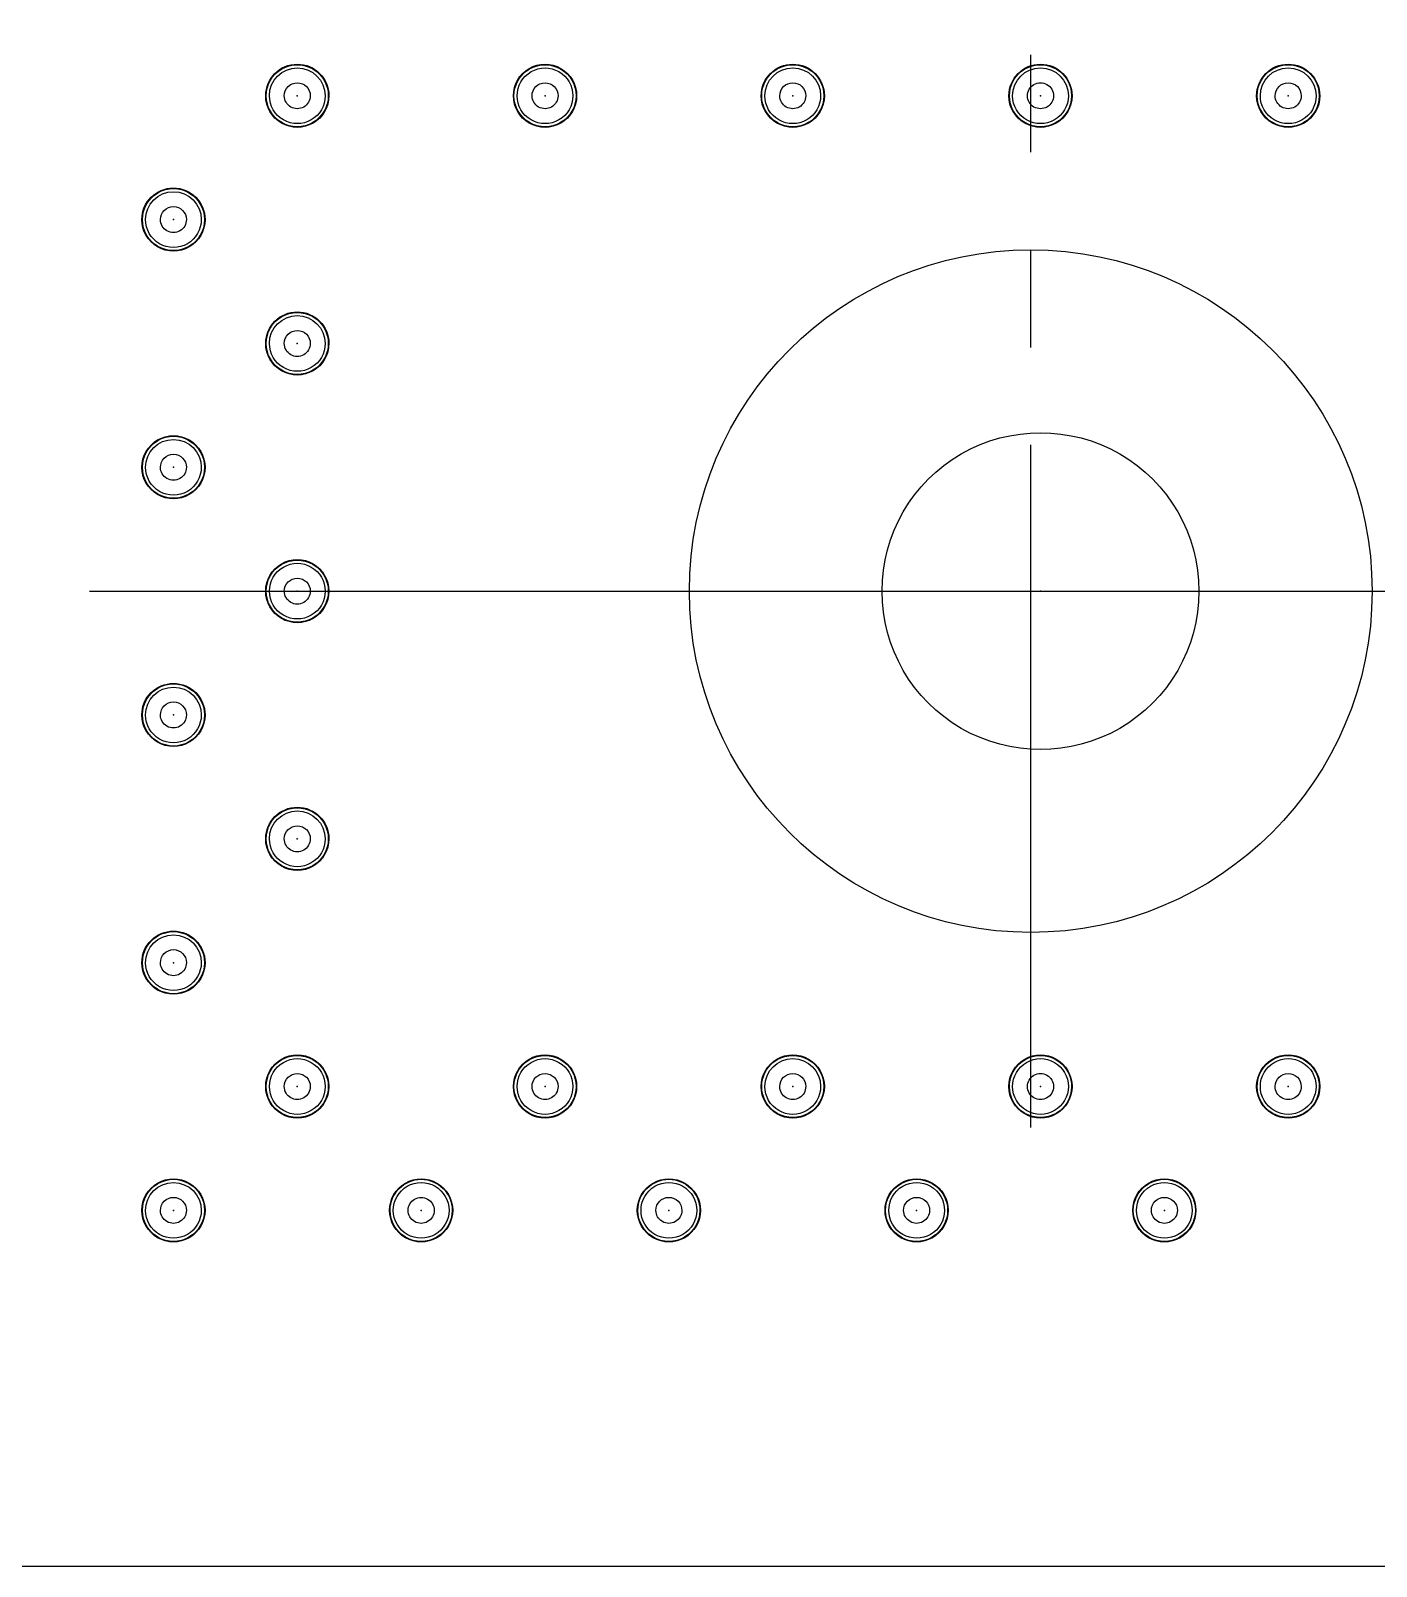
# Model space of a CAD drawing. Header units: millimetres. Extents: x 24815 to 37444, y -10619 to 6020.
# Drawn here: x 35102.66 to 35116.46, y 344.01 to 359.76 of the extents above; entities that cross this region are included whole.
import ezdxf

# ---------------------------------------------------------------- set-up
doc = ezdxf.new("R2010")
doc.units = ezdxf.units.MM
doc.linetypes.add('CENTER1', pattern=[10, 7, -1, 1, -1])

# ---------------------------------------------------------------- blocks, each defined once
blk = doc.blocks.new('A$C3CC6408C')
at = {"color": 2}
blk.add_line((-36.124, -39.4), (-16.624, -39.4), dxfattribs=at)
blk.add_line((-36.124, -39.4), (-16.624, -39.4), dxfattribs=at)
at = {"color": 2, "extrusion": (0, 0, -1)}
for centre, major_axis, start_param, end_param in [((-33.994, -34.32), (0.229, 0.229), 3.926991, 7.068583), ((-33.994, -34.32), (0.229, 0.229), 3.926991, 7.068583), ((-33.994, -34.32), (-0.225, 0.225), 5.497787, 8.63938), ((-33.994, -34.32), (-0.225, 0.225), 5.497787, 8.63938), ((-31.454, -34.32), (-0.229, 0.229), 5.497787, 8.63938), ((-31.454, -34.32), (-0.229, 0.229), 5.497787, 8.63938), ((-31.454, -34.32), (-0.225, 0.225), 5.497787, 8.63938), ((-31.454, -34.32), (-0.225, 0.225), 5.497787, 8.63938), ((-28.914, -34.32), (0.229, 0.229), 3.926991, 7.068583), ((-28.914, -34.32), (0.229, 0.229), 3.926991, 7.068583), ((-28.914, -34.32), (-0.225, 0.225), 5.497787, 8.63938), ((-28.914, -34.32), (-0.225, 0.225), 5.497787, 8.63938), ((-26.374, -34.32), (0.229, 0.229), 3.926991, 7.068583), ((-26.374, -34.32), (0.229, 0.229), 3.926991, 7.068583), ((-26.374, -34.32), (-0.225, 0.225), 5.497787, 8.63938), ((-26.374, -34.32), (-0.225, 0.225), 5.497787, 8.63938), ((-23.834, -34.32), (0.229, 0.229), 3.926991, 7.068583), ((-23.834, -34.32), (0.229, 0.229), 3.926991, 7.068583), ((-23.834, -34.32), (-0.225, 0.225), 5.497787, 8.63938), ((-23.834, -34.32), (-0.225, 0.225), 5.497787, 8.63938), ((-33.994, -34.32), (0.202, 0.202), 3.926991, 7.068583), ((-33.994, -34.32), (0.202, 0.202), 3.926991, 7.068583), ((-33.994, -34.32), (0.202, 0.202), 3.926991, 7.068583), ((-33.994, -34.32), (0.202, 0.202), 3.926991, 7.068583), ((-33.994, -34.32), (0.202, 0.202), 3.926991, 7.068583), ((-33.994, -34.32), (0.202, 0.202), 3.926991, 7.068583), ((-33.994, -34.32), (0.202, 0.202), 3.926991, 7.068583), ((-33.994, -34.32), (0.202, 0.202), 3.926991, 7.068583), ((-33.994, -34.32), (0.202, 0.202), 3.926991, 7.068583), ((-33.994, -34.32), (0.202, 0.202), 3.926991, 7.068583), ((-33.994, -34.32), (0.202, 0.202), 3.926991, 7.068583), ((-31.454, -34.32), (-0.202, 0.202), 5.497787, 8.63938), ((-31.454, -34.32), (-0.202, 0.202), 5.497787, 8.63938), ((-31.454, -34.32), (-0.202, 0.202), 5.497787, 8.63938), ((-31.454, -34.32), (-0.202, 0.202), 5.497787, 8.63938), ((-31.454, -34.32), (-0.202, 0.202), 5.497787, 8.63938), ((-31.454, -34.32), (-0.202, 0.202), 5.497787, 8.63938), ((-31.454, -34.32), (-0.202, 0.202), 5.497787, 8.63938), ((-31.454, -34.32), (-0.202, 0.202), 5.497787, 8.63938), ((-31.454, -34.32), (-0.202, 0.202), 5.497787, 8.63938), ((-31.454, -34.32), (-0.202, 0.202), 5.497787, 8.63938), ((-31.454, -34.32), (-0.202, 0.202), 5.497787, 8.63938), ((-28.914, -34.32), (0.202, 0.202), 3.926991, 7.068583), ((-28.914, -34.32), (0.202, 0.202), 3.926991, 7.068583), ((-28.914, -34.32), (0.202, 0.202), 3.926991, 7.068583), ((-28.914, -34.32), (0.202, 0.202), 3.926991, 7.068583), ((-28.914, -34.32), (0.202, 0.202), 3.926991, 7.068583), ((-28.914, -34.32), (0.202, 0.202), 3.926991, 7.068583), ((-28.914, -34.32), (0.202, 0.202), 3.926991, 7.068583), ((-28.914, -34.32), (0.202, 0.202), 3.926991, 7.068583), ((-28.914, -34.32), (0.202, 0.202), 3.926991, 7.068583), ((-28.914, -34.32), (0.202, 0.202), 3.926991, 7.068583), ((-28.914, -34.32), (0.202, 0.202), 3.926991, 7.068583), ((-26.374, -34.32), (0.202, 0.202), 3.926991, 7.068583), ((-26.374, -34.32), (0.202, 0.202), 3.926991, 7.068583), ((-26.374, -34.32), (0.202, 0.202), 3.926991, 7.068583), ((-26.374, -34.32), (0.202, 0.202), 3.926991, 7.068583), ((-26.374, -34.32), (0.202, 0.202), 3.926991, 7.068583), ((-26.374, -34.32), (0.202, 0.202), 3.926991, 7.068583), ((-26.374, -34.32), (0.202, 0.202), 3.926991, 7.068583), ((-26.374, -34.32), (0.202, 0.202), 3.926991, 7.068583), ((-26.374, -34.32), (0.202, 0.202), 3.926991, 7.068583), ((-26.374, -34.32), (0.202, 0.202), 3.926991, 7.068583), ((-26.374, -34.32), (0.202, 0.202), 3.926991, 7.068583), ((-23.834, -34.32), (0.202, 0.202), 3.926991, 7.068583), ((-23.834, -34.32), (0.202, 0.202), 3.926991, 7.068583), ((-23.834, -34.32), (0.202, 0.202), 3.926991, 7.068583), ((-23.834, -34.32), (0.202, 0.202), 3.926991, 7.068583), ((-23.834, -34.32), (0.202, 0.202), 3.926991, 7.068583), ((-23.834, -34.32), (0.202, 0.202), 3.926991, 7.068583), ((-23.834, -34.32), (0.202, 0.202), 3.926991, 7.068583), ((-23.834, -34.32), (0.202, 0.202), 3.926991, 7.068583), ((-23.834, -34.32), (0.202, 0.202), 3.926991, 7.068583), ((-23.834, -34.32), (0.202, 0.202), 3.926991, 7.068583), ((-23.834, -34.32), (0.202, 0.202), 3.926991, 7.068583), ((-33.994, -34.32), (0.229, 0.229), 0.785398, 3.926991), ((-33.994, -34.32), (0.229, 0.229), 0.785398, 3.926991), ((-33.994, -34.32), (-0.225, 0.225), 2.356194, 5.497787), ((-33.994, -34.32), (-0.225, 0.225), 2.356194, 5.497787), ((-33.994, -34.32), (-0.202, 0.202), 2.356194, 5.497787), ((-33.994, -34.32), (-0.202, 0.202), 2.356194, 5.497787), ((-33.994, -34.32), (-0.202, 0.202), 2.356194, 5.497787), ((-33.994, -34.32), (-0.202, 0.202), 2.356194, 5.497787), ((-33.994, -34.32), (-0.202, 0.202), 2.356194, 5.497787), ((-33.994, -34.32), (-0.202, 0.202), 2.356194, 5.497787), ((-33.994, -34.32), (-0.202, 0.202), 2.356194, 5.497787), ((-33.994, -34.32), (-0.202, 0.202), 2.356194, 5.497787), ((-33.994, -34.32), (-0.202, 0.202), 2.356194, 5.497787), ((-33.994, -34.32), (-0.202, 0.202), 2.356194, 5.497787), ((-33.994, -34.32), (-0.202, 0.202), 2.356194, 5.497787), ((-33.994, -34.32), (0.0943, 0.0943), 3.926991, 7.068583), ((-33.994, -34.32), (0.0943, 0.0943), 3.926991, 7.068583), ((-33.994, -34.32), (0.0943, 0.0943), 0.785398, 3.926991), ((-33.994, -34.32), (0.0943, 0.0943), 0.785398, 3.926991), ((-31.454, -34.32), (0.229, 0.229), 0.785398, 3.926991), ((-31.454, -34.32), (0.229, 0.229), 0.785398, 3.926991), ((-31.454, -34.32), (0.225, 0.225), 0.785398, 3.926991), ((-31.454, -34.32), (0.225, 0.225), 0.785398, 3.926991), ((-31.454, -34.32), (0.202, 0.202), 0.785398, 3.926991), ((-31.454, -34.32), (0.202, 0.202), 0.785398, 3.926991), ((-31.454, -34.32), (0.202, 0.202), 0.785398, 3.926991), ((-31.454, -34.32), (0.202, 0.202), 0.785398, 3.926991), ((-31.454, -34.32), (0.202, 0.202), 0.785398, 3.926991), ((-31.454, -34.32), (0.202, 0.202), 0.785398, 3.926991), ((-31.454, -34.32), (0.202, 0.202), 0.785398, 3.926991), ((-31.454, -34.32), (0.202, 0.202), 0.785398, 3.926991), ((-31.454, -34.32), (0.202, 0.202), 0.785398, 3.926991), ((-31.454, -34.32), (0.202, 0.202), 0.785398, 3.926991), ((-31.454, -34.32), (0.202, 0.202), 0.785398, 3.926991), ((-31.454, -34.32), (0.0943, 0.0943), 3.926991, 7.068583), ((-31.454, -34.32), (0.0943, 0.0943), 3.926991, 7.068583), ((-31.454, -34.32), (0.0943, 0.0943), 0.785398, 3.926991), ((-31.454, -34.32), (0.0943, 0.0943), 0.785398, 3.926991), ((-28.914, -34.32), (0.229, 0.229), 0.785398, 3.926991), ((-28.914, -34.32), (0.229, 0.229), 0.785398, 3.926991), ((-28.914, -34.32), (0.225, 0.225), 0.785398, 3.926991), ((-28.914, -34.32), (0.225, 0.225), 0.785398, 3.926991), ((-28.914, -34.32), (0.202, 0.202), 0.785398, 3.926991), ((-28.914, -34.32), (0.202, 0.202), 0.785398, 3.926991), ((-28.914, -34.32), (0.202, 0.202), 0.785398, 3.926991), ((-28.914, -34.32), (0.202, 0.202), 0.785398, 3.926991), ((-28.914, -34.32), (0.202, 0.202), 0.785398, 3.926991), ((-28.914, -34.32), (0.202, 0.202), 0.785398, 3.926991), ((-28.914, -34.32), (0.202, 0.202), 0.785398, 3.926991), ((-28.914, -34.32), (0.202, 0.202), 0.785398, 3.926991), ((-28.914, -34.32), (0.202, 0.202), 0.785398, 3.926991), ((-28.914, -34.32), (0.202, 0.202), 0.785398, 3.926991), ((-28.914, -34.32), (0.202, 0.202), 0.785398, 3.926991), ((-28.914, -34.32), (0.0943, 0.0943), 3.926991, 7.068583), ((-28.914, -34.32), (0.0943, 0.0943), 3.926991, 7.068583), ((-28.914, -34.32), (-0.0943, 0.0943), 2.356194, 5.497787), ((-28.914, -34.32), (-0.0943, 0.0943), 2.356194, 5.497787), ((-26.374, -34.32), (0.229, 0.229), 0.785398, 3.926991), ((-26.374, -34.32), (0.229, 0.229), 0.785398, 3.926991), ((-26.374, -34.32), (0.225, 0.225), 0.785398, 3.926991), ((-26.374, -34.32), (0.225, 0.225), 0.785398, 3.926991), ((-26.374, -34.32), (0.202, 0.202), 0.785398, 3.926991), ((-26.374, -34.32), (0.202, 0.202), 0.785398, 3.926991), ((-26.374, -34.32), (0.202, 0.202), 0.785398, 3.926991), ((-26.374, -34.32), (0.202, 0.202), 0.785398, 3.926991), ((-26.374, -34.32), (0.202, 0.202), 0.785398, 3.926991), ((-26.374, -34.32), (0.202, 0.202), 0.785398, 3.926991), ((-26.374, -34.32), (0.202, 0.202), 0.785398, 3.926991), ((-26.374, -34.32), (0.202, 0.202), 0.785398, 3.926991), ((-26.374, -34.32), (0.202, 0.202), 0.785398, 3.926991), ((-26.374, -34.32), (0.202, 0.202), 0.785398, 3.926991), ((-26.374, -34.32), (0.202, 0.202), 0.785398, 3.926991), ((-26.374, -34.32), (-0.0943, 0.0943), 5.497787, 8.63938), ((-26.374, -34.32), (-0.0943, 0.0943), 5.497787, 8.63938), ((-26.374, -34.32), (-0.0943, 0.0943), 2.356194, 5.497787), ((-26.374, -34.32), (-0.0943, 0.0943), 2.356194, 5.497787), ((-23.834, -34.32), (0.229, 0.229), 0.785398, 3.926991), ((-23.834, -34.32), (0.229, 0.229), 0.785398, 3.926991), ((-23.834, -34.32), (-0.225, 0.225), 2.356194, 5.497787), ((-23.834, -34.32), (-0.225, 0.225), 2.356194, 5.497787), ((-23.834, -34.32), (-0.202, 0.202), 2.356194, 5.497787), ((-23.834, -34.32), (-0.202, 0.202), 2.356194, 5.497787), ((-23.834, -34.32), (-0.202, 0.202), 2.356194, 5.497787), ((-23.834, -34.32), (-0.202, 0.202), 2.356194, 5.497787), ((-23.834, -34.32), (-0.202, 0.202), 2.356194, 5.497787), ((-23.834, -34.32), (-0.202, 0.202), 2.356194, 5.497787), ((-23.834, -34.32), (-0.202, 0.202), 2.356194, 5.497787), ((-23.834, -34.32), (-0.202, 0.202), 2.356194, 5.497787), ((-23.834, -34.32), (-0.202, 0.202), 2.356194, 5.497787), ((-23.834, -34.32), (-0.202, 0.202), 2.356194, 5.497787), ((-23.834, -34.32), (-0.202, 0.202), 2.356194, 5.497787), ((-23.834, -34.32), (0.0943, 0.0943), 3.926991, 7.068583), ((-23.834, -34.32), (0.0943, 0.0943), 3.926991, 7.068583), ((-23.834, -34.32), (0.0943, 0.0943), 0.785398, 3.926991), ((-23.834, -34.32), (0.0943, 0.0943), 0.785398, 3.926991), ((-35.264, -35.59), (0.229, 0.229), 3.926991, 7.068583), ((-35.264, -35.59), (0.229, 0.229), 3.926991, 7.068583), ((-35.264, -35.59), (-0.225, 0.225), 5.497787, 8.63938), ((-35.264, -35.59), (-0.225, 0.225), 5.497787, 8.63938), ((-35.264, -35.59), (0.202, 0.202), 3.926991, 7.068583), ((-35.264, -35.59), (0.202, 0.202), 3.926991, 7.068583), ((-35.264, -35.59), (0.202, 0.202), 3.926991, 7.068583), ((-35.264, -35.59), (0.202, 0.202), 3.926991, 7.068583), ((-35.264, -35.59), (0.202, 0.202), 3.926991, 7.068583), ((-35.264, -35.59), (0.202, 0.202), 3.926991, 7.068583), ((-35.264, -35.59), (0.202, 0.202), 3.926991, 7.068583), ((-35.264, -35.59), (0.202, 0.202), 3.926991, 7.068583), ((-35.264, -35.59), (0.202, 0.202), 3.926991, 7.068583), ((-35.264, -35.59), (0.202, 0.202), 3.926991, 7.068583), ((-35.264, -35.59), (0.202, 0.202), 3.926991, 7.068583), ((-35.264, -35.59), (0.0943, 0.0943), 3.926991, 7.068583), ((-35.264, -35.59), (0.0943, 0.0943), 3.926991, 7.068583), ((-35.264, -35.59), (-0.229, 0.229), 2.356194, 5.497787), ((-35.264, -35.59), (-0.229, 0.229), 2.356194, 5.497787), ((-35.264, -35.59), (0.225, 0.225), 0.785398, 3.926991), ((-35.264, -35.59), (0.225, 0.225), 0.785398, 3.926991), ((-35.264, -35.59), (-0.202, 0.202), 2.356194, 5.497787), ((-35.264, -35.59), (-0.202, 0.202), 2.356194, 5.497787), ((-35.264, -35.59), (-0.202, 0.202), 2.356194, 5.497787), ((-35.264, -35.59), (-0.202, 0.202), 2.356194, 5.497787), ((-35.264, -35.59), (-0.202, 0.202), 2.356194, 5.497787), ((-35.264, -35.59), (-0.202, 0.202), 2.356194, 5.497787), ((-35.264, -35.59), (-0.202, 0.202), 2.356194, 5.497787), ((-35.264, -35.59), (-0.202, 0.202), 2.356194, 5.497787), ((-35.264, -35.59), (-0.202, 0.202), 2.356194, 5.497787), ((-35.264, -35.59), (-0.202, 0.202), 2.356194, 5.497787), ((-35.264, -35.59), (-0.202, 0.202), 2.356194, 5.497787), ((-35.264, -35.59), (-0.0943, 0.0943), 2.356194, 5.497787), ((-35.264, -35.59), (-0.0943, 0.0943), 2.356194, 5.497787), ((-33.994, -36.86), (-0.225, 0.225), 5.497787, 8.63938), ((-33.994, -36.86), (-0.225, 0.225), 5.497787, 8.63938), ((-33.994, -36.86), (0.229, 0.229), 3.926991, 7.068583), ((-33.994, -36.86), (0.229, 0.229), 3.926991, 7.068583), ((-33.994, -36.86), (0.202, 0.202), 3.926991, 7.068583), ((-33.994, -36.86), (0.202, 0.202), 3.926991, 7.068583), ((-33.994, -36.86), (0.202, 0.202), 3.926991, 7.068583), ((-33.994, -36.86), (0.202, 0.202), 3.926991, 7.068583), ((-33.994, -36.86), (0.202, 0.202), 3.926991, 7.068583), ((-33.994, -36.86), (0.202, 0.202), 3.926991, 7.068583), ((-33.994, -36.86), (0.202, 0.202), 3.926991, 7.068583), ((-33.994, -36.86), (0.202, 0.202), 3.926991, 7.068583), ((-33.994, -36.86), (0.202, 0.202), 3.926991, 7.068583), ((-33.994, -36.86), (0.202, 0.202), 3.926991, 7.068583), ((-33.994, -36.86), (0.202, 0.202), 3.926991, 7.068583), ((-33.994, -36.86), (0.0943, 0.0943), 3.926991, 7.068583), ((-33.994, -36.86), (0.0943, 0.0943), 3.926991, 7.068583), ((-33.994, -36.86), (-0.229, 0.229), 2.356194, 5.497787), ((-33.994, -36.86), (-0.229, 0.229), 2.356194, 5.497787), ((-33.994, -36.86), (-0.225, 0.225), 2.356194, 5.497787), ((-33.994, -36.86), (-0.225, 0.225), 2.356194, 5.497787), ((-33.994, -36.86), (-0.202, 0.202), 2.356194, 5.497787), ((-33.994, -36.86), (-0.202, 0.202), 2.356194, 5.497787), ((-33.994, -36.86), (-0.202, 0.202), 2.356194, 5.497787), ((-33.994, -36.86), (-0.202, 0.202), 2.356194, 5.497787), ((-33.994, -36.86), (-0.202, 0.202), 2.356194, 5.497787), ((-33.994, -36.86), (-0.202, 0.202), 2.356194, 5.497787), ((-33.994, -36.86), (-0.202, 0.202), 2.356194, 5.497787), ((-33.994, -36.86), (-0.202, 0.202), 2.356194, 5.497787), ((-33.994, -36.86), (-0.202, 0.202), 2.356194, 5.497787), ((-33.994, -36.86), (-0.202, 0.202), 2.356194, 5.497787), ((-33.994, -36.86), (-0.202, 0.202), 2.356194, 5.497787), ((-33.994, -36.86), (0.0943, 0.0943), 0.785398, 3.926991), ((-33.994, -36.86), (0.0943, 0.0943), 0.785398, 3.926991), ((-35.264, -38.13), (-0.229, 0.229), 5.497787, 8.63938), ((-35.264, -38.13), (-0.229, 0.229), 5.497787, 8.63938), ((-26.374, -39.4), (-1.149, 1.149), 5.497787, 8.63938), ((-26.374, -39.4), (-1.149, 1.149), 5.497787, 8.63938), ((-35.264, -38.13), (-0.225, 0.225), 5.497787, 8.63938), ((-35.264, -38.13), (-0.225, 0.225), 5.497787, 8.63938), ((-35.264, -38.13), (0.202, 0.202), 3.926991, 7.068583), ((-35.264, -38.13), (0.202, 0.202), 3.926991, 7.068583), ((-35.264, -38.13), (0.202, 0.202), 3.926991, 7.068583), ((-35.264, -38.13), (0.202, 0.202), 3.926991, 7.068583), ((-35.264, -38.13), (0.202, 0.202), 3.926991, 7.068583), ((-35.264, -38.13), (0.202, 0.202), 3.926991, 7.068583), ((-35.264, -38.13), (0.202, 0.202), 3.926991, 7.068583), ((-35.264, -38.13), (0.202, 0.202), 3.926991, 7.068583), ((-35.264, -38.13), (0.202, 0.202), 3.926991, 7.068583), ((-35.264, -38.13), (0.202, 0.202), 3.926991, 7.068583), ((-35.264, -38.13), (0.202, 0.202), 3.926991, 7.068583), ((-35.264, -38.13), (0.0943, 0.0943), 3.926991, 7.068583), ((-35.264, -38.13), (0.0943, 0.0943), 3.926991, 7.068583), ((-35.264, -38.13), (0.229, 0.229), 0.785398, 3.926991), ((-35.264, -38.13), (0.229, 0.229), 0.785398, 3.926991), ((-35.264, -38.13), (0.225, 0.225), 0.785398, 3.926991), ((-35.264, -38.13), (0.225, 0.225), 0.785398, 3.926991), ((-35.264, -38.13), (0.202, 0.202), 0.785398, 3.926991), ((-35.264, -38.13), (0.202, 0.202), 0.785398, 3.926991), ((-35.264, -38.13), (0.202, 0.202), 0.785398, 3.926991), ((-35.264, -38.13), (0.202, 0.202), 0.785398, 3.926991), ((-35.264, -38.13), (0.202, 0.202), 0.785398, 3.926991), ((-35.264, -38.13), (0.202, 0.202), 0.785398, 3.926991), ((-35.264, -38.13), (0.202, 0.202), 0.785398, 3.926991), ((-35.264, -38.13), (0.202, 0.202), 0.785398, 3.926991), ((-35.264, -38.13), (0.202, 0.202), 0.785398, 3.926991), ((-35.264, -38.13), (0.202, 0.202), 0.785398, 3.926991), ((-35.264, -38.13), (0.202, 0.202), 0.785398, 3.926991), ((-35.264, -38.13), (-0.0943, 0.0943), 2.356194, 5.497787), ((-35.264, -38.13), (-0.0943, 0.0943), 2.356194, 5.497787), ((-33.994, -39.4), (-0.229, 0.229), 5.497787, 8.63938), ((-33.994, -39.4), (-0.229, 0.229), 5.497787, 8.63938), ((-33.994, -39.4), (-0.225, 0.225), 5.497787, 8.63938), ((-33.994, -39.4), (-0.225, 0.225), 5.497787, 8.63938), ((-33.994, -39.4), (-0.202, 0.202), 5.497787, 8.63938), ((-33.994, -39.4), (-0.202, 0.202), 5.497787, 8.63938), ((-33.994, -39.4), (-0.202, 0.202), 5.497787, 8.63938), ((-33.994, -39.4), (-0.202, 0.202), 5.497787, 8.63938), ((-33.994, -39.4), (-0.202, 0.202), 5.497787, 8.63938), ((-33.994, -39.4), (-0.202, 0.202), 5.497787, 8.63938), ((-33.994, -39.4), (-0.202, 0.202), 5.497787, 8.63938), ((-33.994, -39.4), (-0.202, 0.202), 5.497787, 8.63938), ((-33.994, -39.4), (-0.202, 0.202), 5.497787, 8.63938), ((-33.994, -39.4), (-0.202, 0.202), 5.497787, 8.63938), ((-33.994, -39.4), (-0.202, 0.202), 5.497787, 8.63938), ((-33.994, -39.4), (0.0943, 0.0943), 3.926991, 7.068583), ((-33.994, -39.4), (0.0943, 0.0943), 3.926991, 7.068583), ((-33.994, -39.4), (0.229, 0.229), 0.785398, 3.926991), ((-33.994, -39.4), (0.229, 0.229), 0.785398, 3.926991), ((-33.994, -39.4), (-0.225, 0.225), 2.356194, 5.497787), ((-33.994, -39.4), (-0.225, 0.225), 2.356194, 5.497787), ((-33.994, -39.4), (-0.202, 0.202), 2.356194, 5.497787), ((-33.994, -39.4), (-0.202, 0.202), 2.356194, 5.497787), ((-33.994, -39.4), (-0.202, 0.202), 2.356194, 5.497787), ((-33.994, -39.4), (-0.202, 0.202), 2.356194, 5.497787), ((-33.994, -39.4), (-0.202, 0.202), 2.356194, 5.497787), ((-33.994, -39.4), (-0.202, 0.202), 2.356194, 5.497787), ((-33.994, -39.4), (-0.202, 0.202), 2.356194, 5.497787), ((-33.994, -39.4), (-0.202, 0.202), 2.356194, 5.497787), ((-33.994, -39.4), (-0.202, 0.202), 2.356194, 5.497787), ((-33.994, -39.4), (-0.202, 0.202), 2.356194, 5.497787), ((-33.994, -39.4), (-0.202, 0.202), 2.356194, 5.497787), ((-33.994, -39.4), (0.0943, 0.0943), 0.785398, 3.926991), ((-33.994, -39.4), (0.0943, 0.0943), 0.785398, 3.926991), ((-26.374, -39.4), (1.149, 1.149), 0.785398, 3.926991), ((-26.374, -39.4), (1.149, 1.149), 0.785398, 3.926991), ((-35.264, -40.67), (0.229, 0.229), 3.926991, 7.068583), ((-35.264, -40.67), (0.229, 0.229), 3.926991, 7.068583), ((-35.264, -40.67), (-0.225, 0.225), 5.497787, 8.63938), ((-35.264, -40.67), (-0.225, 0.225), 5.497787, 8.63938), ((-35.264, -40.67), (0.202, 0.202), 3.926991, 7.068583), ((-35.264, -40.67), (0.202, 0.202), 3.926991, 7.068583), ((-35.264, -40.67), (0.202, 0.202), 3.926991, 7.068583), ((-35.264, -40.67), (0.202, 0.202), 3.926991, 7.068583), ((-35.264, -40.67), (0.202, 0.202), 3.926991, 7.068583), ((-35.264, -40.67), (0.202, 0.202), 3.926991, 7.068583), ((-35.264, -40.67), (0.202, 0.202), 3.926991, 7.068583), ((-35.264, -40.67), (0.202, 0.202), 3.926991, 7.068583), ((-35.264, -40.67), (0.202, 0.202), 3.926991, 7.068583), ((-35.264, -40.67), (0.202, 0.202), 3.926991, 7.068583), ((-35.264, -40.67), (0.202, 0.202), 3.926991, 7.068583), ((-35.264, -40.67), (0.0943, 0.0943), 3.926991, 7.068583), ((-35.264, -40.67), (0.0943, 0.0943), 3.926991, 7.068583), ((-35.264, -40.67), (0.229, 0.229), 0.785398, 3.926991), ((-35.264, -40.67), (0.229, 0.229), 0.785398, 3.926991), ((-35.264, -40.67), (-0.225, 0.225), 2.356194, 5.497787), ((-35.264, -40.67), (-0.225, 0.225), 2.356194, 5.497787), ((-35.264, -40.67), (-0.202, 0.202), 2.356194, 5.497787), ((-35.264, -40.67), (-0.202, 0.202), 2.356194, 5.497787), ((-35.264, -40.67), (-0.202, 0.202), 2.356194, 5.497787), ((-35.264, -40.67), (-0.202, 0.202), 2.356194, 5.497787), ((-35.264, -40.67), (-0.202, 0.202), 2.356194, 5.497787), ((-35.264, -40.67), (-0.202, 0.202), 2.356194, 5.497787), ((-35.264, -40.67), (-0.202, 0.202), 2.356194, 5.497787), ((-35.264, -40.67), (-0.202, 0.202), 2.356194, 5.497787), ((-35.264, -40.67), (-0.202, 0.202), 2.356194, 5.497787), ((-35.264, -40.67), (-0.202, 0.202), 2.356194, 5.497787), ((-35.264, -40.67), (-0.202, 0.202), 2.356194, 5.497787), ((-35.264, -40.67), (-0.0943, 0.0943), 2.356194, 5.497787), ((-35.264, -40.67), (-0.0943, 0.0943), 2.356194, 5.497787), ((-33.994, -41.94), (0.229, 0.229), 3.926991, 7.068583), ((-33.994, -41.94), (0.229, 0.229), 3.926991, 7.068583), ((-33.994, -41.94), (-0.225, 0.225), 5.497787, 8.63938), ((-33.994, -41.94), (-0.225, 0.225), 5.497787, 8.63938), ((-33.994, -41.94), (0.202, 0.202), 3.926991, 7.068583), ((-33.994, -41.94), (0.202, 0.202), 3.926991, 7.068583), ((-33.994, -41.94), (0.202, 0.202), 3.926991, 7.068583), ((-33.994, -41.94), (0.202, 0.202), 3.926991, 7.068583), ((-33.994, -41.94), (0.202, 0.202), 3.926991, 7.068583), ((-33.994, -41.94), (0.202, 0.202), 3.926991, 7.068583), ((-33.994, -41.94), (0.202, 0.202), 3.926991, 7.068583), ((-33.994, -41.94), (0.202, 0.202), 3.926991, 7.068583), ((-33.994, -41.94), (0.202, 0.202), 3.926991, 7.068583), ((-33.994, -41.94), (0.202, 0.202), 3.926991, 7.068583), ((-33.994, -41.94), (0.202, 0.202), 3.926991, 7.068583), ((-33.994, -41.94), (0.0943, 0.0943), 3.926991, 7.068583), ((-33.994, -41.94), (0.0943, 0.0943), 3.926991, 7.068583), ((-33.994, -41.94), (-0.229, 0.229), 2.356194, 5.497787), ((-33.994, -41.94), (-0.229, 0.229), 2.356194, 5.497787), ((-33.994, -41.94), (-0.225, 0.225), 2.356194, 5.497787), ((-33.994, -41.94), (-0.225, 0.225), 2.356194, 5.497787), ((-33.994, -41.94), (-0.202, 0.202), 2.356194, 5.497787), ((-33.994, -41.94), (-0.202, 0.202), 2.356194, 5.497787), ((-33.994, -41.94), (-0.202, 0.202), 2.356194, 5.497787), ((-33.994, -41.94), (-0.202, 0.202), 2.356194, 5.497787), ((-33.994, -41.94), (-0.202, 0.202), 2.356194, 5.497787), ((-33.994, -41.94), (-0.202, 0.202), 2.356194, 5.497787), ((-33.994, -41.94), (-0.202, 0.202), 2.356194, 5.497787), ((-33.994, -41.94), (-0.202, 0.202), 2.356194, 5.497787), ((-33.994, -41.94), (-0.202, 0.202), 2.356194, 5.497787), ((-33.994, -41.94), (-0.202, 0.202), 2.356194, 5.497787), ((-33.994, -41.94), (-0.202, 0.202), 2.356194, 5.497787), ((-33.994, -41.94), (0.0943, 0.0943), 0.785398, 3.926991), ((-33.994, -41.94), (0.0943, 0.0943), 0.785398, 3.926991), ((-35.264, -43.21), (0.229, 0.229), 3.926991, 7.068583), ((-35.264, -43.21), (0.229, 0.229), 3.926991, 7.068583), ((-35.264, -43.21), (-0.225, 0.225), 5.497787, 8.63938), ((-35.264, -43.21), (-0.225, 0.225), 5.497787, 8.63938), ((-35.264, -43.21), (0.202, 0.202), 3.926991, 7.068583), ((-35.264, -43.21), (0.202, 0.202), 3.926991, 7.068583), ((-35.264, -43.21), (0.202, 0.202), 3.926991, 7.068583), ((-35.264, -43.21), (0.202, 0.202), 3.926991, 7.068583), ((-35.264, -43.21), (0.202, 0.202), 3.926991, 7.068583), ((-35.264, -43.21), (0.202, 0.202), 3.926991, 7.068583), ((-35.264, -43.21), (0.202, 0.202), 3.926991, 7.068583), ((-35.264, -43.21), (0.202, 0.202), 3.926991, 7.068583), ((-35.264, -43.21), (0.202, 0.202), 3.926991, 7.068583), ((-35.264, -43.21), (0.202, 0.202), 3.926991, 7.068583), ((-35.264, -43.21), (0.202, 0.202), 3.926991, 7.068583), ((-35.264, -43.21), (0.0943, 0.0943), 3.926991, 7.068583), ((-35.264, -43.21), (0.0943, 0.0943), 3.926991, 7.068583), ((-35.264, -43.21), (-0.229, 0.229), 2.356194, 5.497787), ((-35.264, -43.21), (-0.229, 0.229), 2.356194, 5.497787), ((-35.264, -43.21), (0.225, 0.225), 0.785398, 3.926991), ((-35.264, -43.21), (0.225, 0.225), 0.785398, 3.926991), ((-35.264, -43.21), (-0.202, 0.202), 2.356194, 5.497787), ((-35.264, -43.21), (-0.202, 0.202), 2.356194, 5.497787), ((-35.264, -43.21), (-0.202, 0.202), 2.356194, 5.497787), ((-35.264, -43.21), (-0.202, 0.202), 2.356194, 5.497787), ((-35.264, -43.21), (-0.202, 0.202), 2.356194, 5.497787), ((-35.264, -43.21), (-0.202, 0.202), 2.356194, 5.497787), ((-35.264, -43.21), (-0.202, 0.202), 2.356194, 5.497787), ((-35.264, -43.21), (-0.202, 0.202), 2.356194, 5.497787), ((-35.264, -43.21), (-0.202, 0.202), 2.356194, 5.497787), ((-35.264, -43.21), (-0.202, 0.202), 2.356194, 5.497787), ((-35.264, -43.21), (-0.202, 0.202), 2.356194, 5.497787), ((-35.264, -43.21), (-0.0943, 0.0943), 2.356194, 5.497787), ((-35.264, -43.21), (-0.0943, 0.0943), 2.356194, 5.497787), ((-33.994, -44.48), (-0.229, 0.229), 5.497787, 8.63938), ((-33.994, -44.48), (-0.229, 0.229), 5.497787, 8.63938), ((-33.994, -44.48), (-0.225, 0.225), 5.497787, 8.63938), ((-33.994, -44.48), (-0.225, 0.225), 5.497787, 8.63938), ((-33.994, -44.48), (-0.202, 0.202), 5.497787, 8.63938), ((-33.994, -44.48), (-0.202, 0.202), 5.497787, 8.63938), ((-33.994, -44.48), (-0.202, 0.202), 5.497787, 8.63938), ((-33.994, -44.48), (-0.202, 0.202), 5.497787, 8.63938), ((-33.994, -44.48), (-0.202, 0.202), 5.497787, 8.63938), ((-33.994, -44.48), (-0.202, 0.202), 5.497787, 8.63938), ((-33.994, -44.48), (-0.202, 0.202), 5.497787, 8.63938), ((-33.994, -44.48), (-0.202, 0.202), 5.497787, 8.63938), ((-33.994, -44.48), (-0.202, 0.202), 5.497787, 8.63938), ((-33.994, -44.48), (-0.202, 0.202), 5.497787, 8.63938), ((-33.994, -44.48), (-0.202, 0.202), 5.497787, 8.63938), ((-31.454, -44.48), (-0.229, 0.229), 5.497787, 8.63938), ((-31.454, -44.48), (-0.229, 0.229), 5.497787, 8.63938), ((-31.454, -44.48), (-0.225, 0.225), 5.497787, 8.63938), ((-31.454, -44.48), (-0.225, 0.225), 5.497787, 8.63938), ((-31.454, -44.48), (-0.202, 0.202), 5.497787, 8.63938), ((-31.454, -44.48), (-0.202, 0.202), 5.497787, 8.63938), ((-31.454, -44.48), (-0.202, 0.202), 5.497787, 8.63938), ((-31.454, -44.48), (-0.202, 0.202), 5.497787, 8.63938), ((-31.454, -44.48), (-0.202, 0.202), 5.497787, 8.63938), ((-31.454, -44.48), (-0.202, 0.202), 5.497787, 8.63938), ((-31.454, -44.48), (-0.202, 0.202), 5.497787, 8.63938), ((-31.454, -44.48), (-0.202, 0.202), 5.497787, 8.63938), ((-31.454, -44.48), (-0.202, 0.202), 5.497787, 8.63938), ((-31.454, -44.48), (-0.202, 0.202), 5.497787, 8.63938), ((-31.454, -44.48), (-0.202, 0.202), 5.497787, 8.63938), ((-28.914, -44.48), (-0.229, 0.229), 5.497787, 8.63938), ((-28.914, -44.48), (-0.229, 0.229), 5.497787, 8.63938), ((-28.914, -44.48), (-0.225, 0.225), 5.497787, 8.63938), ((-28.914, -44.48), (-0.225, 0.225), 5.497787, 8.63938), ((-28.914, -44.48), (0.202, 0.202), 3.926991, 7.068583), ((-28.914, -44.48), (0.202, 0.202), 3.926991, 7.068583), ((-28.914, -44.48), (0.202, 0.202), 3.926991, 7.068583), ((-28.914, -44.48), (0.202, 0.202), 3.926991, 7.068583), ((-28.914, -44.48), (0.202, 0.202), 3.926991, 7.068583), ((-28.914, -44.48), (0.202, 0.202), 3.926991, 7.068583), ((-28.914, -44.48), (0.202, 0.202), 3.926991, 7.068583), ((-28.914, -44.48), (0.202, 0.202), 3.926991, 7.068583), ((-28.914, -44.48), (0.202, 0.202), 3.926991, 7.068583), ((-28.914, -44.48), (0.202, 0.202), 3.926991, 7.068583), ((-28.914, -44.48), (0.202, 0.202), 3.926991, 7.068583), ((-26.374, -44.48), (-0.229, 0.229), 5.497787, 8.63938), ((-26.374, -44.48), (-0.229, 0.229), 5.497787, 8.63938), ((-26.374, -44.48), (0.225, 0.225), 3.926991, 7.068583), ((-26.374, -44.48), (0.225, 0.225), 3.926991, 7.068583), ((-26.374, -44.48), (-0.202, 0.202), 5.497787, 8.63938), ((-26.374, -44.48), (-0.202, 0.202), 5.497787, 8.63938), ((-26.374, -44.48), (-0.202, 0.202), 5.497787, 8.63938), ((-26.374, -44.48), (-0.202, 0.202), 5.497787, 8.63938), ((-26.374, -44.48), (-0.202, 0.202), 5.497787, 8.63938), ((-26.374, -44.48), (-0.202, 0.202), 5.497787, 8.63938), ((-26.374, -44.48), (-0.202, 0.202), 5.497787, 8.63938), ((-26.374, -44.48), (-0.202, 0.202), 5.497787, 8.63938), ((-26.374, -44.48), (-0.202, 0.202), 5.497787, 8.63938), ((-26.374, -44.48), (-0.202, 0.202), 5.497787, 8.63938), ((-26.374, -44.48), (-0.202, 0.202), 5.497787, 8.63938), ((-23.834, -44.48), (-0.229, 0.229), 5.497787, 8.63938), ((-23.834, -44.48), (-0.229, 0.229), 5.497787, 8.63938), ((-23.834, -44.48), (0.225, 0.225), 3.926991, 7.068583), ((-23.834, -44.48), (0.225, 0.225), 3.926991, 7.068583), ((-23.834, -44.48), (-0.202, 0.202), 5.497787, 8.63938), ((-23.834, -44.48), (-0.202, 0.202), 5.497787, 8.63938), ((-23.834, -44.48), (-0.202, 0.202), 5.497787, 8.63938), ((-23.834, -44.48), (-0.202, 0.202), 5.497787, 8.63938), ((-23.834, -44.48), (-0.202, 0.202), 5.497787, 8.63938), ((-23.834, -44.48), (-0.202, 0.202), 5.497787, 8.63938), ((-23.834, -44.48), (-0.202, 0.202), 5.497787, 8.63938), ((-23.834, -44.48), (-0.202, 0.202), 5.497787, 8.63938), ((-23.834, -44.48), (-0.202, 0.202), 5.497787, 8.63938), ((-23.834, -44.48), (-0.202, 0.202), 5.497787, 8.63938), ((-23.834, -44.48), (-0.202, 0.202), 5.497787, 8.63938), ((-33.994, -44.48), (0.0943, 0.0943), 3.926991, 7.068583), ((-33.994, -44.48), (0.0943, 0.0943), 3.926991, 7.068583), ((-31.454, -44.48), (0.0943, 0.0943), 3.926991, 7.068583), ((-31.454, -44.48), (0.0943, 0.0943), 3.926991, 7.068583), ((-28.914, -44.48), (0.0943, 0.0943), 3.926991, 7.068583), ((-28.914, -44.48), (0.0943, 0.0943), 3.926991, 7.068583), ((-26.374, -44.48), (-0.0943, 0.0943), 5.497787, 8.63938), ((-26.374, -44.48), (-0.0943, 0.0943), 5.497787, 8.63938), ((-23.834, -44.48), (0.0943, 0.0943), 3.926991, 7.068583), ((-23.834, -44.48), (0.0943, 0.0943), 3.926991, 7.068583), ((-33.994, -44.48), (0.229, 0.229), 0.785398, 3.926991), ((-33.994, -44.48), (0.229, 0.229), 0.785398, 3.926991), ((-33.994, -44.48), (-0.225, 0.225), 2.356194, 5.497787), ((-33.994, -44.48), (-0.225, 0.225), 2.356194, 5.497787), ((-33.994, -44.48), (-0.202, 0.202), 2.356194, 5.497787), ((-33.994, -44.48), (-0.202, 0.202), 2.356194, 5.497787), ((-33.994, -44.48), (-0.202, 0.202), 2.356194, 5.497787), ((-33.994, -44.48), (-0.202, 0.202), 2.356194, 5.497787), ((-33.994, -44.48), (-0.202, 0.202), 2.356194, 5.497787), ((-33.994, -44.48), (-0.202, 0.202), 2.356194, 5.497787), ((-33.994, -44.48), (-0.202, 0.202), 2.356194, 5.497787), ((-33.994, -44.48), (-0.202, 0.202), 2.356194, 5.497787), ((-33.994, -44.48), (-0.202, 0.202), 2.356194, 5.497787), ((-33.994, -44.48), (-0.202, 0.202), 2.356194, 5.497787), ((-33.994, -44.48), (-0.202, 0.202), 2.356194, 5.497787), ((-33.994, -44.48), (0.0943, 0.0943), 0.785398, 3.926991), ((-33.994, -44.48), (0.0943, 0.0943), 0.785398, 3.926991), ((-31.454, -44.48), (0.229, 0.229), 0.785398, 3.926991), ((-31.454, -44.48), (0.229, 0.229), 0.785398, 3.926991), ((-31.454, -44.48), (0.225, 0.225), 0.785398, 3.926991), ((-31.454, -44.48), (0.225, 0.225), 0.785398, 3.926991), ((-31.454, -44.48), (0.202, 0.202), 0.785398, 3.926991), ((-31.454, -44.48), (0.202, 0.202), 0.785398, 3.926991), ((-31.454, -44.48), (0.202, 0.202), 0.785398, 3.926991), ((-31.454, -44.48), (0.202, 0.202), 0.785398, 3.926991), ((-31.454, -44.48), (0.202, 0.202), 0.785398, 3.926991), ((-31.454, -44.48), (0.202, 0.202), 0.785398, 3.926991), ((-31.454, -44.48), (0.202, 0.202), 0.785398, 3.926991), ((-31.454, -44.48), (0.202, 0.202), 0.785398, 3.926991), ((-31.454, -44.48), (0.202, 0.202), 0.785398, 3.926991), ((-31.454, -44.48), (0.202, 0.202), 0.785398, 3.926991), ((-31.454, -44.48), (0.202, 0.202), 0.785398, 3.926991), ((-31.454, -44.48), (0.0943, 0.0943), 0.785398, 3.926991), ((-31.454, -44.48), (0.0943, 0.0943), 0.785398, 3.926991), ((-28.914, -44.48), (0.229, 0.229), 0.785398, 3.926991), ((-28.914, -44.48), (0.229, 0.229), 0.785398, 3.926991), ((-28.914, -44.48), (0.225, 0.225), 0.785398, 3.926991), ((-28.914, -44.48), (0.225, 0.225), 0.785398, 3.926991), ((-28.914, -44.48), (0.202, 0.202), 0.785398, 3.926991), ((-28.914, -44.48), (0.202, 0.202), 0.785398, 3.926991), ((-28.914, -44.48), (0.202, 0.202), 0.785398, 3.926991), ((-28.914, -44.48), (0.202, 0.202), 0.785398, 3.926991), ((-28.914, -44.48), (0.202, 0.202), 0.785398, 3.926991), ((-28.914, -44.48), (0.202, 0.202), 0.785398, 3.926991), ((-28.914, -44.48), (0.202, 0.202), 0.785398, 3.926991), ((-28.914, -44.48), (0.202, 0.202), 0.785398, 3.926991), ((-28.914, -44.48), (0.202, 0.202), 0.785398, 3.926991), ((-28.914, -44.48), (0.202, 0.202), 0.785398, 3.926991), ((-28.914, -44.48), (0.202, 0.202), 0.785398, 3.926991), ((-28.914, -44.48), (-0.0943, 0.0943), 2.356194, 5.497787), ((-28.914, -44.48), (-0.0943, 0.0943), 2.356194, 5.497787), ((-26.374, -44.48), (0.229, 0.229), 0.785398, 3.926991), ((-26.374, -44.48), (0.229, 0.229), 0.785398, 3.926991), ((-26.374, -44.48), (0.225, 0.225), 0.785398, 3.926991), ((-26.374, -44.48), (0.225, 0.225), 0.785398, 3.926991), ((-26.374, -44.48), (0.202, 0.202), 0.785398, 3.926991), ((-26.374, -44.48), (0.202, 0.202), 0.785398, 3.926991), ((-26.374, -44.48), (0.202, 0.202), 0.785398, 3.926991), ((-26.374, -44.48), (0.202, 0.202), 0.785398, 3.926991), ((-26.374, -44.48), (0.202, 0.202), 0.785398, 3.926991), ((-26.374, -44.48), (0.202, 0.202), 0.785398, 3.926991), ((-26.374, -44.48), (0.202, 0.202), 0.785398, 3.926991), ((-26.374, -44.48), (0.202, 0.202), 0.785398, 3.926991), ((-26.374, -44.48), (0.202, 0.202), 0.785398, 3.926991), ((-26.374, -44.48), (0.202, 0.202), 0.785398, 3.926991), ((-26.374, -44.48), (0.202, 0.202), 0.785398, 3.926991), ((-26.374, -44.48), (-0.0943, 0.0943), 2.356194, 5.497787), ((-26.374, -44.48), (-0.0943, 0.0943), 2.356194, 5.497787), ((-23.834, -44.48), (0.229, 0.229), 0.785398, 3.926991), ((-23.834, -44.48), (0.229, 0.229), 0.785398, 3.926991), ((-23.834, -44.48), (-0.225, 0.225), 2.356194, 5.497787), ((-23.834, -44.48), (-0.225, 0.225), 2.356194, 5.497787), ((-23.834, -44.48), (-0.202, 0.202), 2.356194, 5.497787), ((-23.834, -44.48), (-0.202, 0.202), 2.356194, 5.497787), ((-23.834, -44.48), (-0.202, 0.202), 2.356194, 5.497787), ((-23.834, -44.48), (-0.202, 0.202), 2.356194, 5.497787), ((-23.834, -44.48), (-0.202, 0.202), 2.356194, 5.497787), ((-23.834, -44.48), (-0.202, 0.202), 2.356194, 5.497787), ((-23.834, -44.48), (-0.202, 0.202), 2.356194, 5.497787), ((-23.834, -44.48), (-0.202, 0.202), 2.356194, 5.497787), ((-23.834, -44.48), (-0.202, 0.202), 2.356194, 5.497787), ((-23.834, -44.48), (-0.202, 0.202), 2.356194, 5.497787), ((-23.834, -44.48), (-0.202, 0.202), 2.356194, 5.497787), ((-23.834, -44.48), (0.0943, 0.0943), 0.785398, 3.926991), ((-23.834, -44.48), (0.0943, 0.0943), 0.785398, 3.926991), ((-35.264, -45.75), (-0.229, 0.229), 5.497787, 8.63938), ((-35.264, -45.75), (-0.229, 0.229), 5.497787, 8.63938), ((-35.264, -45.75), (-0.225, 0.225), 5.497787, 8.63938), ((-35.264, -45.75), (-0.225, 0.225), 5.497787, 8.63938), ((-35.264, -45.75), (0.202, 0.202), 3.926991, 7.068583), ((-35.264, -45.75), (0.202, 0.202), 3.926991, 7.068583), ((-35.264, -45.75), (0.202, 0.202), 3.926991, 7.068583), ((-35.264, -45.75), (0.202, 0.202), 3.926991, 7.068583), ((-35.264, -45.75), (0.202, 0.202), 3.926991, 7.068583), ((-35.264, -45.75), (0.202, 0.202), 3.926991, 7.068583), ((-35.264, -45.75), (0.202, 0.202), 3.926991, 7.068583), ((-35.264, -45.75), (0.202, 0.202), 3.926991, 7.068583), ((-35.264, -45.75), (0.202, 0.202), 3.926991, 7.068583), ((-35.264, -45.75), (0.202, 0.202), 3.926991, 7.068583), ((-35.264, -45.75), (0.202, 0.202), 3.926991, 7.068583), ((-32.724, -45.75), (-0.229, 0.229), 5.497787, 8.63938), ((-32.724, -45.75), (-0.229, 0.229), 5.497787, 8.63938), ((-32.724, -45.75), (0.225, 0.225), 3.926991, 7.068583), ((-32.724, -45.75), (0.225, 0.225), 3.926991, 7.068583), ((-32.724, -45.75), (-0.202, 0.202), 5.497787, 8.63938), ((-32.724, -45.75), (-0.202, 0.202), 5.497787, 8.63938), ((-32.724, -45.75), (-0.202, 0.202), 5.497787, 8.63938), ((-32.724, -45.75), (-0.202, 0.202), 5.497787, 8.63938), ((-32.724, -45.75), (-0.202, 0.202), 5.497787, 8.63938), ((-32.724, -45.75), (-0.202, 0.202), 5.497787, 8.63938), ((-32.724, -45.75), (-0.202, 0.202), 5.497787, 8.63938), ((-32.724, -45.75), (-0.202, 0.202), 5.497787, 8.63938), ((-32.724, -45.75), (-0.202, 0.202), 5.497787, 8.63938), ((-32.724, -45.75), (-0.202, 0.202), 5.497787, 8.63938), ((-32.724, -45.75), (-0.202, 0.202), 5.497787, 8.63938), ((-30.184, -45.75), (-0.229, 0.229), 5.497787, 8.63938), ((-30.184, -45.75), (-0.229, 0.229), 5.497787, 8.63938), ((-30.184, -45.75), (0.225, 0.225), 3.926991, 7.068583), ((-30.184, -45.75), (0.225, 0.225), 3.926991, 7.068583), ((-30.184, -45.75), (-0.202, 0.202), 5.497787, 8.63938), ((-30.184, -45.75), (-0.202, 0.202), 5.497787, 8.63938), ((-30.184, -45.75), (-0.202, 0.202), 5.497787, 8.63938), ((-30.184, -45.75), (-0.202, 0.202), 5.497787, 8.63938), ((-30.184, -45.75), (-0.202, 0.202), 5.497787, 8.63938), ((-30.184, -45.75), (-0.202, 0.202), 5.497787, 8.63938), ((-30.184, -45.75), (-0.202, 0.202), 5.497787, 8.63938), ((-30.184, -45.75), (-0.202, 0.202), 5.497787, 8.63938), ((-30.184, -45.75), (-0.202, 0.202), 5.497787, 8.63938), ((-30.184, -45.75), (-0.202, 0.202), 5.497787, 8.63938), ((-30.184, -45.75), (-0.202, 0.202), 5.497787, 8.63938), ((-27.644, -45.75), (-0.229, 0.229), 5.497787, 8.63938), ((-27.644, -45.75), (-0.229, 0.229), 5.497787, 8.63938), ((-27.644, -45.75), (-0.225, 0.225), 5.497787, 8.63938), ((-27.644, -45.75), (-0.225, 0.225), 5.497787, 8.63938), ((-27.644, -45.75), (-0.202, 0.202), 5.497787, 8.63938), ((-27.644, -45.75), (-0.202, 0.202), 5.497787, 8.63938), ((-27.644, -45.75), (-0.202, 0.202), 5.497787, 8.63938), ((-27.644, -45.75), (-0.202, 0.202), 5.497787, 8.63938), ((-27.644, -45.75), (-0.202, 0.202), 5.497787, 8.63938), ((-27.644, -45.75), (-0.202, 0.202), 5.497787, 8.63938), ((-27.644, -45.75), (-0.202, 0.202), 5.497787, 8.63938), ((-27.644, -45.75), (-0.202, 0.202), 5.497787, 8.63938), ((-27.644, -45.75), (-0.202, 0.202), 5.497787, 8.63938), ((-27.644, -45.75), (-0.202, 0.202), 5.497787, 8.63938), ((-27.644, -45.75), (-0.202, 0.202), 5.497787, 8.63938), ((-25.104, -45.75), (-0.229, 0.229), 5.497787, 8.63938), ((-25.104, -45.75), (-0.229, 0.229), 5.497787, 8.63938), ((-25.104, -45.75), (-0.225, 0.225), 5.497787, 8.63938), ((-25.104, -45.75), (-0.225, 0.225), 5.497787, 8.63938), ((-25.104, -45.75), (-0.202, 0.202), 5.497787, 8.63938), ((-25.104, -45.75), (-0.202, 0.202), 5.497787, 8.63938), ((-25.104, -45.75), (-0.202, 0.202), 5.497787, 8.63938), ((-25.104, -45.75), (-0.202, 0.202), 5.497787, 8.63938), ((-25.104, -45.75), (-0.202, 0.202), 5.497787, 8.63938), ((-25.104, -45.75), (-0.202, 0.202), 5.497787, 8.63938), ((-25.104, -45.75), (-0.202, 0.202), 5.497787, 8.63938), ((-25.104, -45.75), (-0.202, 0.202), 5.497787, 8.63938), ((-25.104, -45.75), (-0.202, 0.202), 5.497787, 8.63938), ((-25.104, -45.75), (-0.202, 0.202), 5.497787, 8.63938), ((-25.104, -45.75), (-0.202, 0.202), 5.497787, 8.63938), ((-35.264, -45.75), (0.0943, 0.0943), 3.926991, 7.068583), ((-35.264, -45.75), (0.0943, 0.0943), 3.926991, 7.068583), ((-32.724, -45.75), (-0.0943, 0.0943), 5.497787, 8.63938), ((-32.724, -45.75), (-0.0943, 0.0943), 5.497787, 8.63938), ((-30.184, -45.75), (0.0943, 0.0943), 3.926991, 7.068583), ((-30.184, -45.75), (0.0943, 0.0943), 3.926991, 7.068583), ((-27.644, -45.75), (0.0943, 0.0943), 3.926991, 7.068583), ((-27.644, -45.75), (0.0943, 0.0943), 3.926991, 7.068583), ((-25.104, -45.75), (0.0943, 0.0943), 3.926991, 7.068583), ((-25.104, -45.75), (0.0943, 0.0943), 3.926991, 7.068583), ((-35.264, -45.75), (0.229, 0.229), 0.785398, 3.926991), ((-35.264, -45.75), (0.229, 0.229), 0.785398, 3.926991), ((-35.264, -45.75), (0.225, 0.225), 0.785398, 3.926991), ((-35.264, -45.75), (0.225, 0.225), 0.785398, 3.926991), ((-35.264, -45.75), (0.202, 0.202), 0.785398, 3.926991), ((-35.264, -45.75), (0.202, 0.202), 0.785398, 3.926991), ((-35.264, -45.75), (0.202, 0.202), 0.785398, 3.926991), ((-35.264, -45.75), (0.202, 0.202), 0.785398, 3.926991), ((-35.264, -45.75), (0.202, 0.202), 0.785398, 3.926991), ((-35.264, -45.75), (0.202, 0.202), 0.785398, 3.926991), ((-35.264, -45.75), (0.202, 0.202), 0.785398, 3.926991), ((-35.264, -45.75), (0.202, 0.202), 0.785398, 3.926991), ((-35.264, -45.75), (0.202, 0.202), 0.785398, 3.926991), ((-35.264, -45.75), (0.202, 0.202), 0.785398, 3.926991), ((-35.264, -45.75), (0.202, 0.202), 0.785398, 3.926991), ((-35.264, -45.75), (-0.0943, 0.0943), 2.356194, 5.497787), ((-35.264, -45.75), (-0.0943, 0.0943), 2.356194, 5.497787), ((-32.724, -45.75), (0.229, 0.229), 0.785398, 3.926991), ((-32.724, -45.75), (0.229, 0.229), 0.785398, 3.926991), ((-32.724, -45.75), (0.225, 0.225), 0.785398, 3.926991), ((-32.724, -45.75), (0.225, 0.225), 0.785398, 3.926991), ((-32.724, -45.75), (0.202, 0.202), 0.785398, 3.926991), ((-32.724, -45.75), (0.202, 0.202), 0.785398, 3.926991), ((-32.724, -45.75), (0.202, 0.202), 0.785398, 3.926991), ((-32.724, -45.75), (0.202, 0.202), 0.785398, 3.926991), ((-32.724, -45.75), (0.202, 0.202), 0.785398, 3.926991), ((-32.724, -45.75), (0.202, 0.202), 0.785398, 3.926991), ((-32.724, -45.75), (0.202, 0.202), 0.785398, 3.926991), ((-32.724, -45.75), (0.202, 0.202), 0.785398, 3.926991), ((-32.724, -45.75), (0.202, 0.202), 0.785398, 3.926991), ((-32.724, -45.75), (0.202, 0.202), 0.785398, 3.926991), ((-32.724, -45.75), (0.202, 0.202), 0.785398, 3.926991), ((-32.724, -45.75), (-0.0943, 0.0943), 2.356194, 5.497787), ((-32.724, -45.75), (-0.0943, 0.0943), 2.356194, 5.497787), ((-30.184, -45.75), (0.229, 0.229), 0.785398, 3.926991), ((-30.184, -45.75), (0.229, 0.229), 0.785398, 3.926991), ((-30.184, -45.75), (-0.225, 0.225), 2.356194, 5.497787), ((-30.184, -45.75), (-0.225, 0.225), 2.356194, 5.497787), ((-30.184, -45.75), (-0.202, 0.202), 2.356194, 5.497787), ((-30.184, -45.75), (-0.202, 0.202), 2.356194, 5.497787), ((-30.184, -45.75), (-0.202, 0.202), 2.356194, 5.497787), ((-30.184, -45.75), (-0.202, 0.202), 2.356194, 5.497787), ((-30.184, -45.75), (-0.202, 0.202), 2.356194, 5.497787), ((-30.184, -45.75), (-0.202, 0.202), 2.356194, 5.497787), ((-30.184, -45.75), (-0.202, 0.202), 2.356194, 5.497787), ((-30.184, -45.75), (-0.202, 0.202), 2.356194, 5.497787), ((-30.184, -45.75), (-0.202, 0.202), 2.356194, 5.497787), ((-30.184, -45.75), (-0.202, 0.202), 2.356194, 5.497787), ((-30.184, -45.75), (-0.202, 0.202), 2.356194, 5.497787), ((-30.184, -45.75), (0.0943, 0.0943), 0.785398, 3.926991), ((-30.184, -45.75), (0.0943, 0.0943), 0.785398, 3.926991), ((-27.644, -45.75), (0.229, 0.229), 0.785398, 3.926991), ((-27.644, -45.75), (0.229, 0.229), 0.785398, 3.926991), ((-27.644, -45.75), (-0.225, 0.225), 2.356194, 5.497787), ((-27.644, -45.75), (-0.225, 0.225), 2.356194, 5.497787), ((-27.644, -45.75), (-0.202, 0.202), 2.356194, 5.497787), ((-27.644, -45.75), (-0.202, 0.202), 2.356194, 5.497787), ((-27.644, -45.75), (-0.202, 0.202), 2.356194, 5.497787), ((-27.644, -45.75), (-0.202, 0.202), 2.356194, 5.497787), ((-27.644, -45.75), (-0.202, 0.202), 2.356194, 5.497787), ((-27.644, -45.75), (-0.202, 0.202), 2.356194, 5.497787), ((-27.644, -45.75), (-0.202, 0.202), 2.356194, 5.497787), ((-27.644, -45.75), (-0.202, 0.202), 2.356194, 5.497787), ((-27.644, -45.75), (-0.202, 0.202), 2.356194, 5.497787), ((-27.644, -45.75), (-0.202, 0.202), 2.356194, 5.497787), ((-27.644, -45.75), (-0.202, 0.202), 2.356194, 5.497787), ((-27.644, -45.75), (0.0943, 0.0943), 0.785398, 3.926991), ((-27.644, -45.75), (0.0943, 0.0943), 0.785398, 3.926991), ((-25.104, -45.75), (0.229, 0.229), 0.785398, 3.926991), ((-25.104, -45.75), (0.229, 0.229), 0.785398, 3.926991), ((-25.104, -45.75), (0.225, 0.225), 0.785398, 3.926991), ((-25.104, -45.75), (0.225, 0.225), 0.785398, 3.926991), ((-25.104, -45.75), (0.202, 0.202), 0.785398, 3.926991), ((-25.104, -45.75), (0.202, 0.202), 0.785398, 3.926991), ((-25.104, -45.75), (0.202, 0.202), 0.785398, 3.926991), ((-25.104, -45.75), (0.202, 0.202), 0.785398, 3.926991), ((-25.104, -45.75), (0.202, 0.202), 0.785398, 3.926991), ((-25.104, -45.75), (0.202, 0.202), 0.785398, 3.926991), ((-25.104, -45.75), (0.202, 0.202), 0.785398, 3.926991), ((-25.104, -45.75), (0.202, 0.202), 0.785398, 3.926991), ((-25.104, -45.75), (0.202, 0.202), 0.785398, 3.926991), ((-25.104, -45.75), (0.202, 0.202), 0.785398, 3.926991), ((-25.104, -45.75), (0.202, 0.202), 0.785398, 3.926991), ((-25.104, -45.75), (0.0943, 0.0943), 0.785398, 3.926991), ((-25.104, -45.75), (0.0943, 0.0943), 0.785398, 3.926991)]:
    blk.add_ellipse(centre, major_axis=major_axis, ratio=1, start_param=start_param, end_param=end_param, dxfattribs=at)
at = {"color": 2}
for p in [(-33.994, -34.32), (-31.454, -34.32), (-28.914, -34.32), (-26.374, -34.32), (-23.834, -34.32), (-35.264, -35.59), (-33.994, -36.86), (-35.264, -38.13), (-33.994, -39.4), (-26.374, -39.4), (-35.264, -40.67), (-33.994, -41.94), (-35.264, -43.21), (-33.994, -44.48), (-31.454, -44.48), (-28.914, -44.48), (-26.374, -44.48), (-23.834, -44.48), (-35.264, -45.75), (-32.724, -45.75), (-30.184, -45.75), (-27.644, -45.75), (-25.104, -45.75)]:
    blk.add_point(p, dxfattribs=at)
blk = doc.blocks.new('A$C43293707')
at = {"linetype": 'CENTER1'}
for p, q in [((189, -5.5), (189, 5.5)), ((183.5, 0), (194.5, 0))]:
    blk.add_line(p, q, dxfattribs=at)
at = {"color": 1}
blk.add_lwpolyline([(-20.5, -10), (209.5, -10), (209.5, 10), (-20.5, 10)], close=True, dxfattribs=at)
blk.add_circle((189, 0), 3.5, dxfattribs=at)
blk = doc.blocks.new('A$C2A0E6E33')
for name, p in [('A$C3CC6408C', (311.474, -35.1)), ('A$C43293707', (96, -74.5))]:
    blk.add_blockref(name, p)
blk = doc.blocks.new('A$C5DC13BC3')
blk.add_blockref('A$C2A0E6E33', (-347, -418.5))

msp = doc.modelspace()

# ---------------------------------------------------------------- block references
msp.add_blockref('A$C5DC13BC3', (35174.91675, 847.01411))

doc.saveas('drawing.dxf')
